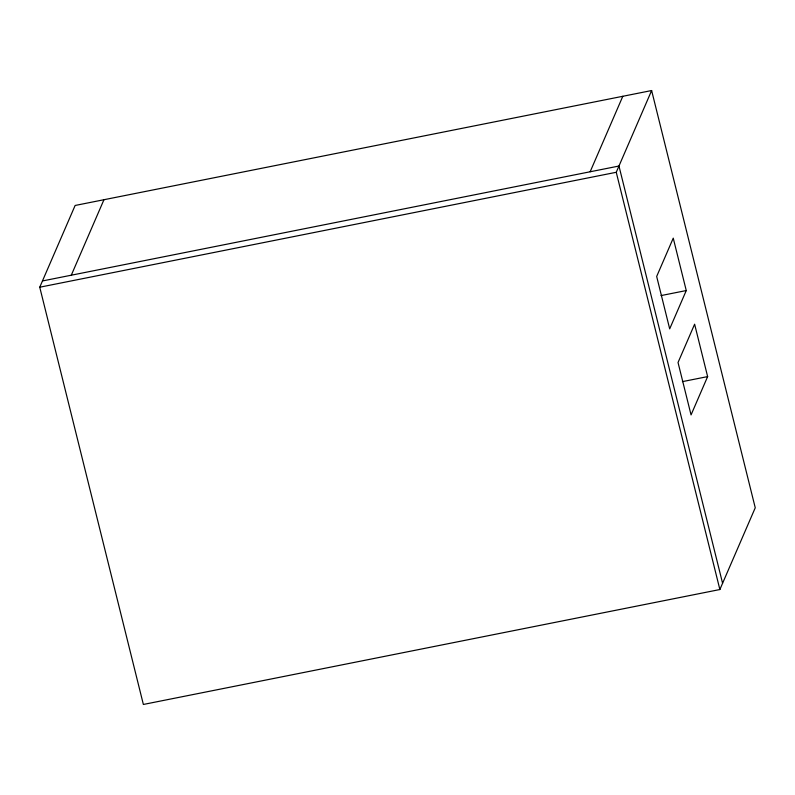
<?xml version="1.0" encoding="UTF-8"?>
<svg xmlns="http://www.w3.org/2000/svg" width="795" height="795" viewBox="0 0 795 795"><rect width="100%" height="100%" fill="white"/><g stroke="black" fill="none" stroke-linecap="round" stroke-linejoin="round"><path stroke-width="1.19" d="M39.75 287.214L75.127 205.468L651.632 90.541L755.25 507.786L719.872 589.532L143.368 704.459L39.75 287.214L616.254 172.286L651.632 90.541M71.292 275.199L103.956 199.714M590.148 171.77L622.813 96.284M686.264 290.553L669.688 328.862L656.67 276.461L673.246 238.152L686.264 290.553L661.043 295.581M707.63 376.601L691.054 414.911L678.036 362.51L694.621 324.201L707.63 376.601L682.408 381.63M42.463 280.953L618.967 166.026L722.585 583.272M616.254 172.286L719.872 589.532"/></g></svg>
